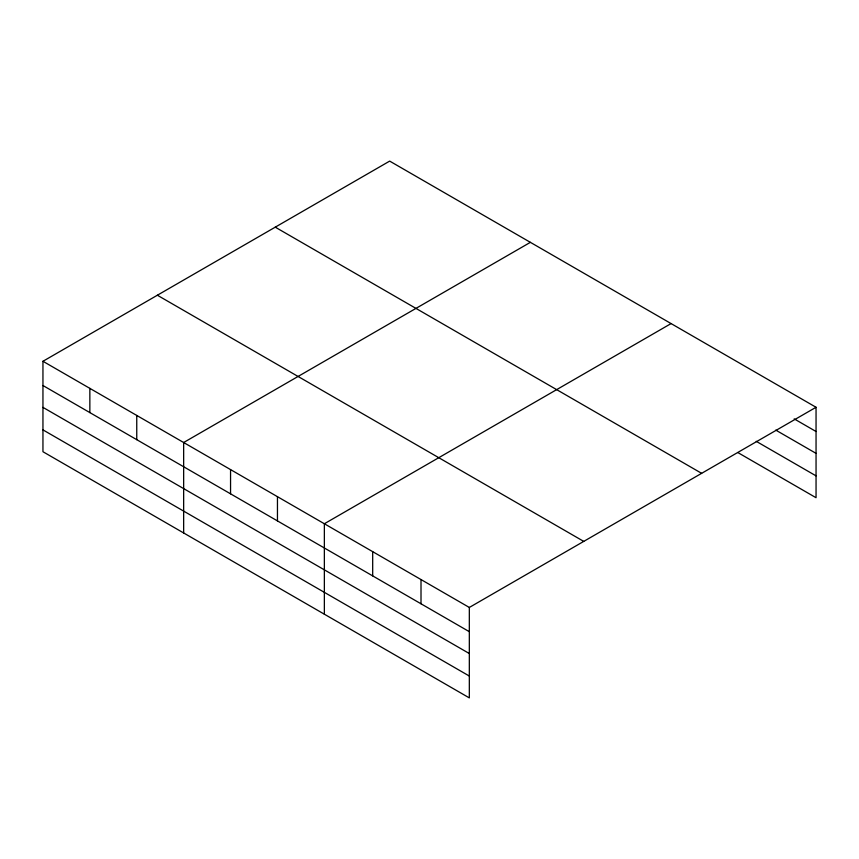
<?xml version="1.0" encoding="UTF-8"?>
<svg xmlns="http://www.w3.org/2000/svg" width="859" height="859" viewBox="0 0 859 859"><rect width="100%" height="100%" fill="white"/><g stroke="black" fill="none" stroke-linecap="round" stroke-linejoin="round"><path stroke-width="1.29" d="M469.325 653.538L469.325 607.453L42.95 361.285L42.95 451.727L469.325 697.895L469.325 653.538L42.95 407.37M42.95 361.285L389.675 161.105L816.05 407.273L816.05 497.715L737.817 452.543M530.379 242.335L183.654 442.514L183.654 532.967M671.083 323.575L324.358 523.754L324.358 614.196M469.325 607.453L816.05 407.273M794.188 418.881L816.05 431.508M775.784 430.112L816.05 453.359M756.221 441.322L816.05 475.865M275.256 227.163L701.631 473.33M157.369 295.228L583.744 541.395M42.95 385.519L469.325 631.687M42.95 429.876L469.325 676.044M421.007 579.546L421.007 603.78M372.688 551.65L372.688 575.884M277.457 496.674L277.457 520.908M230.556 469.594L230.556 493.828M136.753 415.434L136.753 439.668M89.851 388.365L89.851 412.599"/></g></svg>
